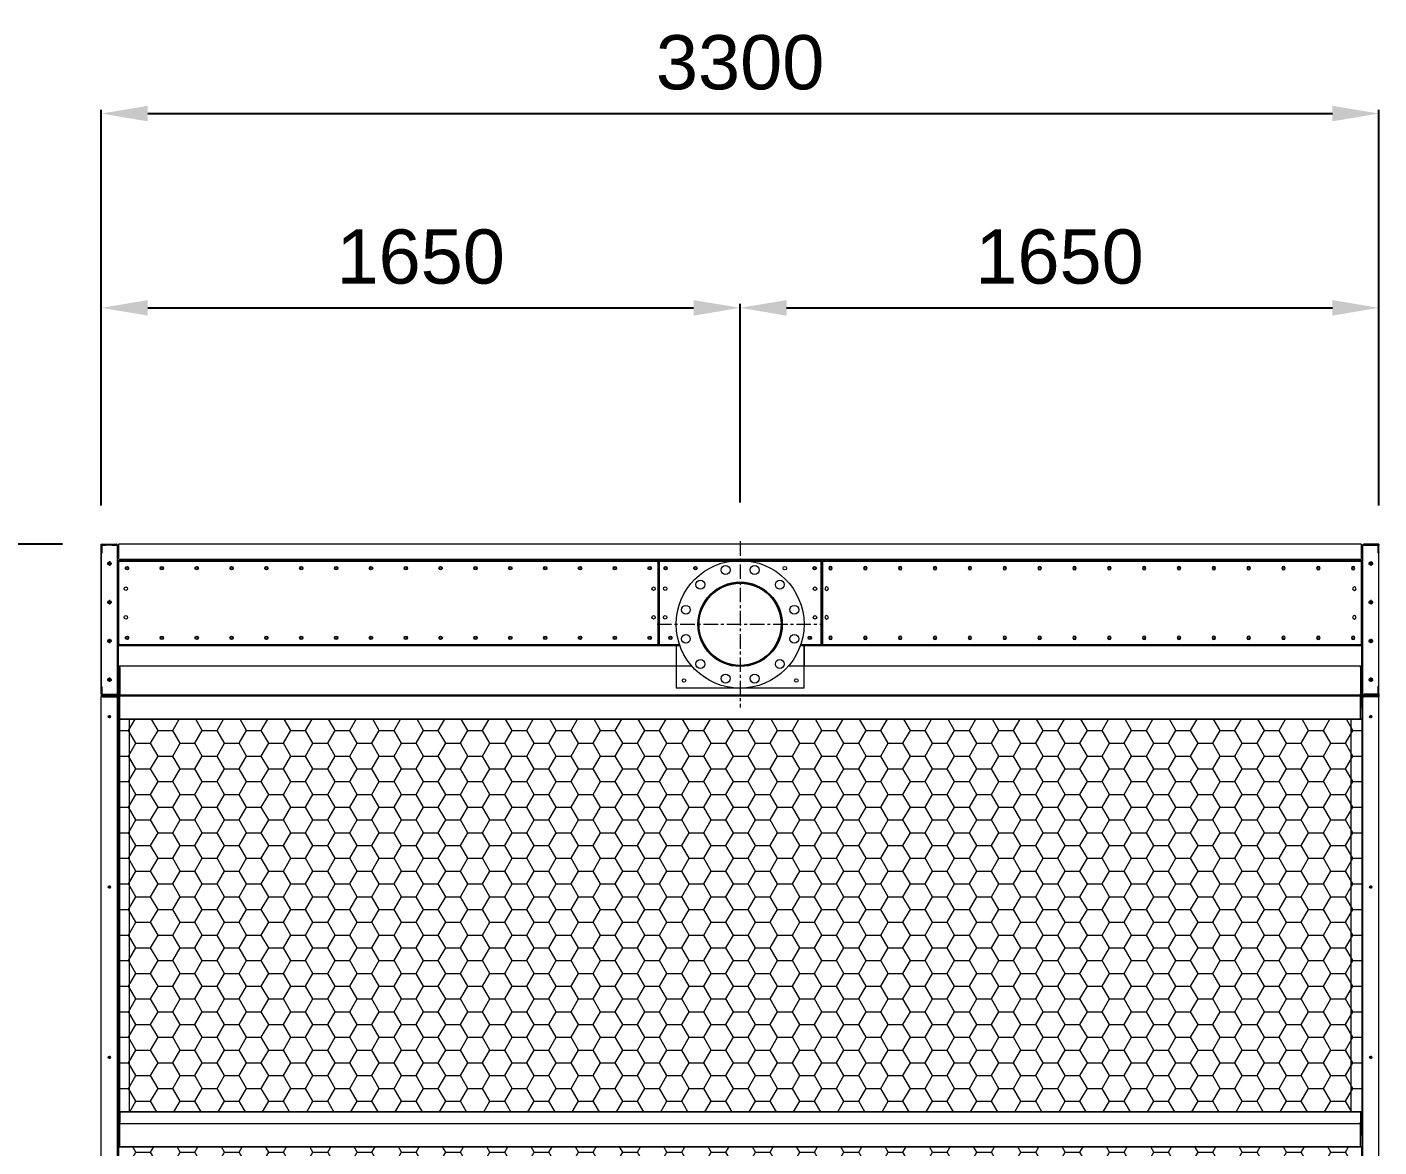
# Model space of a CAD drawing. Header units: millimetres. Extents: x 18793 to 48201, y 11745 to 32540.
# Drawn here: x 21588 to 25080, y 20972 to 23863 of the extents above; entities that cross this region are included whole.
import ezdxf

# ---------------------------------------------------------------- set-up
doc = ezdxf.new("R2010")
doc.units = ezdxf.units.MM
doc.linetypes.add('CENTER', pattern=[2, 1.25, -0.25, 0.25, -0.25])
doc.layers.add('center', color=1, linetype='CENTER')
doc.styles.get("Standard").update_dxf_attribs({"font": 'arial.ttf'})
doc.dimstyles.new('1.40', dxfattribs={"dimscale": 20, "dimtxt": 1.5, "dimasz": 1, "dimexe": 0.5, "dimexo": 0.5, "dimgap": 0.5, "dimtad": 1, "dimdec": 0, "dimzin": 0, "dimdsep": 46, "dimtxsty": 'Standard', "dimcen": 0, "dimclrd": 2, "dimclre": 2, "dimclrt": 3, "dimadec": 0, "dimazin": 0, "dimtfac": 1, "dimtdec": 0, "dimtmove": 0, "dimatfit": 0, "dimfxl": 1, "dimtolj": 1, "dimtzin": 0, "dimlwd": -1, "dimlwe": -1, "dimarcsym": 0})
pattern_1 = [(0, (-360292.654, -66579.468), (57.15, 32.9955677), [38.1, -76.2]), (120, (-360292.654, -66579.468), (-57.15, 32.995568), [38.1, -76.2]), (60, (-360292.654, -66579.468), (1e-07, 65.9911357), [-76.2, 38.1])]

# ---------------------------------------------------------------- blocks, each defined once
blk = doc.blocks.new('*D128')
at = {"color": 2, "transparency": 16777216}
for p, q in [((21780, 22627.8), (21780, 23147.8)), ((21900, 23137.8), (23310, 23137.8)), ((23430, 22635.3), (23430, 23147.8))]:
    blk.add_line(p, q, dxfattribs=at)
for points in [[(21900, 23157.8), (21900, 23117.8), (21780, 23137.8)], [(23310, 23157.8), (23310, 23117.8), (23430, 23137.8)]]:
    blk.add_solid(points, dxfattribs=at)
at = {"layer": 'Defpoints', "color": 0, "transparency": 16777216}
for p in [(23430, 23137.8), (21780, 22527.8), (23430, 22535.3)]:
    blk.add_point(p, dxfattribs=at)
at = {"color": 3, "lineweight": 5, "transparency": 16777216, "insert": (22605, 23269.3), "char_height": 140, "attachment_point": 5}
blk.add_mtext('\\A1;1650', dxfattribs=at)
blk = doc.blocks.new('*D129')
at = {"color": 2, "transparency": 16777216}
for p, q in [((21780, 22627.8), (21780, 23649.3)), ((25080, 22627.8), (25080, 23649.3)), ((21900, 23639.3), (24960, 23639.3))]:
    blk.add_line(p, q, dxfattribs=at)
for points in [[(21900, 23659.3), (21900, 23619.3), (21780, 23639.3)], [(24960, 23659.3), (24960, 23619.3), (25080, 23639.3)]]:
    blk.add_solid(points, dxfattribs=at)
at = {"layer": 'Defpoints', "color": 0, "transparency": 16777216}
for p in [(25080, 23639.3), (21780, 22527.8), (25080, 22527.8)]:
    blk.add_point(p, dxfattribs=at)
at = {"color": 3, "lineweight": 5, "transparency": 16777216, "insert": (23430, 23770.8), "char_height": 140, "attachment_point": 5}
blk.add_mtext('\\A1;3300', dxfattribs=at)
blk = doc.blocks.new('*D132')
at = {"color": 2, "transparency": 16777216}
for p, q in [((23430, 22635.3), (23430, 23147.8)), ((23550, 23137.8), (24960, 23137.8)), ((25080, 22627.8), (25080, 23147.8))]:
    blk.add_line(p, q, dxfattribs=at)
for points in [[(23550, 23157.8), (23550, 23117.8), (23430, 23137.8)], [(24960, 23157.8), (24960, 23117.8), (25080, 23137.8)]]:
    blk.add_solid(points, dxfattribs=at)
at = {"layer": 'Defpoints', "color": 0, "transparency": 16777216}
for p in [(25080, 23137.8), (23430, 22535.3), (25080, 22527.8)]:
    blk.add_point(p, dxfattribs=at)
at = {"color": 3, "lineweight": 5, "transparency": 16777216, "insert": (24255, 23269.3), "char_height": 140, "attachment_point": 5}
blk.add_mtext('\\A1;1650', dxfattribs=at)
blk = doc.blocks.new('*D134')
at = {"color": 2, "transparency": 16777216}
for p, q in [((21680, 22527.8), (20890.9, 22527.8)), ((20900.9, 22407.8), (20900.9, 19447.8)), ((21680, 19327.8), (20890.9, 19327.8))]:
    blk.add_line(p, q, dxfattribs=at)
for points in [[(20880.9, 22407.8), (20920.9, 22407.8), (20900.9, 22527.8)], [(20880.9, 19447.8), (20920.9, 19447.8), (20900.9, 19327.8)]]:
    blk.add_solid(points, dxfattribs=at)
at = {"layer": 'Defpoints', "color": 0, "transparency": 16777216}
for p in [(21780, 22527.8), (20900.9, 19327.8), (21780, 19327.8)]:
    blk.add_point(p, dxfattribs=at)
at = {"color": 3, "lineweight": 5, "transparency": 16777216, "insert": (20769.4, 20927.8), "char_height": 140, "attachment_point": 5, "rotation": 90}
blk.add_mtext('\\A1;3200', dxfattribs=at)
blk = doc.blocks.new('A$C35F72EF5')
at = {"color": 7, "lineweight": 15}
for p, q in [((0, 3.5), (0, 216.5)), ((2, 216.5), (0, 216.5)), ((3.5, 216.5), (2, 216.5)), ((2, 3.5), (2, 216.5)), ((3.5, 220), (1392.5, 220)), ((3.5, 220), (3.5, 218)), ((3.5, 216.5), (3.5, 218)), ((3.5, 218), (1392.5, 218)), ((1392.5, 218), (1392.5, 220)), ((1392.5, 216.5), (1392.5, 218)), ((1392.5, 216.5), (1394, 216.5)), ((1394, 216.5), (1394, 3.5)), ((1396, 216.5), (1394, 216.5)), ((1396, 216.5), (1396, 3.5)), ((0, 3.5), (2, 3.5)), ((3.5, 3.5), (2, 3.5)), ((3.5, 3.5), (3.5, 2)), ((1392.5, 2), (3.5, 2)), ((3.5, 2), (3.5, 0)), ((1392.5, 3.5), (1394, 3.5)), ((1392.5, 3.5), (1392.5, 2)), ((1392.5, 0), (1392.5, 2)), ((1394, 3.5), (1396, 3.5)), ((1392.5, 0), (3.5, 0))]:
    blk.add_line(p, q, dxfattribs=at)
for centre in [(23, 200), (113, 200), (203, 200), (293, 200), (383, 200), (473, 200), (563, 200), (653, 200), (743, 200), (743, 200), (833, 200), (923, 200), (1013, 200), (1103, 200), (1193, 200), (1283, 200), (1373, 200), (20, 147), (1383, 147), (20, 73), (1383, 73), (23, 20), (113, 20), (203, 20), (293, 20), (383, 20), (473, 20), (563, 20), (653, 20), (743, 20), (743, 20), (833, 20), (923, 20), (1013, 20), (1103, 20), (1193, 20), (1283, 20), (1373, 20)]:
    blk.add_circle(centre, 4.5, dxfattribs=at)
blk = doc.blocks.new('A$C4CFF21FF')
at = {"color": 7, "lineweight": 13}
for centre, radius in [((165, 165), 165), ((127.5, 305.1), 11.5), ((202.5, 305.1), 11.5), ((62.5, 267.5), 11.5), ((165, 165), 108), ((165, 165), 108), ((165, 165), 106), ((267.5, 267.5), 11.5), ((24.9, 202.5), 11.5), ((305.1, 202.5), 11.5), ((24.9, 127.5), 11.5), ((305.1, 127.5), 11.5), ((62.5, 62.5), 11.5), ((267.5, 62.5), 11.5), ((127.5, 24.9), 11.5), ((202.5, 24.9), 11.5)]:
    blk.add_circle(centre, radius, dxfattribs=at)
blk = doc.blocks.new('3')
at = {"lineweight": 20}
h = blk.add_hatch(dxfattribs=at)
h.set_pattern_fill('HONEY', scale=12)
h.set_pattern_definition(pattern_1)
h.paths.add_polyline_path([(25036.4, 21062), (25036.4, 22075.8), (21827.5, 22075.8), (21827.5, 21062)])
h = blk.add_hatch(dxfattribs=at)
h.set_pattern_fill('HONEY', scale=12)
h.set_pattern_definition(pattern_1)
h.paths.add_polyline_path([(25036.4, 19858), (25034.5, 20971.6), (21825.6, 20971.6), (21827.5, 19858)])
at = {"color": 7, "lineweight": 20, "ltscale": 0.280701}
for p, q in [((21780, 22507.8), (21780, 22527.8)), ((21780, 22527.8), (21783.4, 22527.8)), ((21780, 22527.8), (21780, 22526.2)), ((21780, 22526.2), (21780.5, 22526.2)), ((21780, 22524.7), (21780, 22524.7)), ((21782, 22505.8), (21782, 22524.9)), ((21818.6, 22524.9), (21782, 22524.9)), ((21782.1, 22524.9), (21792, 22524.9)), ((21783.4, 22527.8), (21818.6, 22527.8)), ((21821, 22525.8), (21783.4, 22525.8)), ((21792, 22524.9), (21792, 22525.8)), ((21792, 22525.8), (21792, 22525.8)), ((21801, 22524.9), (21801, 22525)), ((21810, 22524.9), (21810, 22525.8)), ((21810, 22525.8), (21810, 22525.8)), ((21810, 22524.9), (21818.6, 22524.9)), ((21818.6, 22527.8), (21818.9, 22527.8)), ((21818.6, 22524.9), (21818.6, 22525.8)), ((21818.9, 22527.8), (21818.9, 22527.8)), ((21821.3, 22526.5), (21820.5, 22525.8)), ((21822, 22524.7), (21822, 22524.5)), ((21822, 22524.7), (21822, 22524.7)), ((21822, 22141.2), (21822, 22524.4)), ((21823.5, 22524.4), (21825.2, 22524.4)), ((21823.5, 22524.4), (21823.5, 22489.8)), ((21824.5, 22526.8), (21825.2, 22526.1)), ((21825.2, 22491.2), (21825.2, 22527.1)), ((25033.1, 22527.8), (21826.9, 22527.8)), ((21826.9, 22527.8), (21826.9, 22527.8)), ((25033.1, 22527.8), (25033.2, 22527.8)), ((25034.8, 22491.2), (25034.8, 22527.1)), ((25035.5, 22526.8), (25034.8, 22526.1)), ((25034.8, 22524.4), (25036.5, 22524.4)), ((25036.5, 22489.8), (25036.5, 22524.4)), ((25038, 22524.7), (25038, 22524.4)), ((25038, 22524.7), (25038, 22524.7)), ((25038, 22141.2), (25038, 22524.4)), ((25038, 22524.4), (25038, 22524.4)), ((25038.7, 22526.5), (25039.6, 22525.8)), ((25039, 22525.8), (25041.4, 22525.8)), ((25076.6, 22527.8), (25041.1, 22527.8)), ((25041.1, 22527.8), (25041.1, 22527.8)), ((25041.4, 22525.8), (25076.6, 22525.8)), ((25041.4, 22524.9), (25041.4, 22525.8)), ((25041.4, 22524.9), (25078, 22524.9)), ((25050, 22524.9), (25041.4, 22524.9)), ((25050, 22524.9), (25050, 22525.8)), ((25050, 22525.8), (25050, 22525.8)), ((25059, 22524.9), (25059, 22525)), ((25068, 22524.9), (25068, 22525.8)), ((25068, 22525.8), (25068, 22525.8)), ((25077.9, 22524.9), (25068, 22524.9)), ((25080, 22527.8), (25076.6, 22527.8)), ((25078, 22505.8), (25078, 22524.9)), ((25080, 22526.2), (25079.5, 22526.2)), ((25080, 22527.8), (25080, 22526.2)), ((25080, 22527.8), (25080, 22524.5)), ((25080, 22524.7), (25080, 22524.7)), ((25080, 22507.8), (25080, 22524.4)), ((21780, 22507.8), (21782, 22507.8)), ((21780, 22507.8), (21780, 22505.8)), ((21780, 22159.8), (21780, 22505.8)), ((21780, 22505.8), (21783.4, 22505.8)), ((21780, 22505.8), (21780, 22410.1)), ((25034.8, 22487.8), (21825.2, 22487.8)), ((25076.6, 22505.8), (25080, 22505.8)), ((25080, 22507.8), (25078, 22507.8)), ((25080, 22507.8), (25080, 22505.8)), ((25080, 22159.8), (25080, 22505.8)), ((21795.2, 22477.8), (21806.9, 22477.8)), ((21801, 22483.7), (21801, 22472)), ((25053.2, 22477.8), (25064.9, 22477.8)), ((25059, 22483.7), (25059, 22472)), ((21780, 22410.1), (21780, 22390.3)), ((21780, 22390.4), (21780, 22159.8)), ((21801, 22383.7), (21801, 22372)), ((25059, 22383.7), (25059, 22372)), ((21795.2, 22377.8), (21806.9, 22377.8)), ((25053.2, 22377.8), (25064.9, 22377.8)), ((21795.2, 22277.8), (21806.9, 22277.8)), ((21801, 22283.7), (21801, 22272)), ((25038, 22212.3), (25038, 22279.1)), ((25053.2, 22277.8), (25064.9, 22277.8)), ((25059, 22283.7), (25059, 22272)), ((21823.6, 22265.8), (21823.6, 22212.5)), ((21823.9, 22135.6), (21823.9, 22265.8)), ((23595, 22265.8), (23595, 22212.8)), ((25035.9, 22210.1), (25035.9, 22265.8)), ((25036.4, 22212.5), (25036.4, 22265.8)), ((21822, 22212.3), (21822.3, 22212.8)), ((21822.3, 22202.8), (21822.3, 22212.8)), ((21823, 22211.3), (21822.3, 22212.8)), ((21823, 22211.3), (21823.8, 22212.8)), ((21823, 22211.3), (21823, 22204.7)), ((21823.8, 22202.8), (21823.8, 22212.8)), ((21823.9, 22212.5), (21823.8, 22212.8)), ((21824, 22209.4), (21824, 22141.3)), ((21826, 22209.4), (21826, 22141.3)), ((21827.5, 22212.8), (21827.4, 22212.8)), ((21827.5, 22210.8), (21827.4, 22210.8)), ((23305.3, 22212.8), (21827.5, 22212.8)), ((21827.5, 22209.4), (21827.5, 22212.8)), ((21827.5, 22209.4), (21827.5, 22141.3)), ((25032.5, 22212.8), (23554.8, 22212.8)), ((25032.5, 22212.8), (25032.6, 22212.8)), ((25032.5, 22209.4), (25032.5, 22212.8)), ((25032.5, 22210.8), (25032.6, 22210.8)), ((25032.5, 22209.4), (25032.5, 22141.3)), ((25034, 22209.4), (25034, 22141.3)), ((25035.9, 22212.2), (25036.2, 22212.8)), ((25036, 22209.4), (25036, 22141.2)), ((25036.2, 22202.8), (25036.2, 22212.8)), ((25037, 22211.3), (25036.2, 22212.8)), ((25037, 22211.3), (25037.7, 22212.8)), ((25037, 22211.3), (25037, 22204.3)), ((25037.7, 22202.8), (25037.7, 22212.8)), ((25038, 22212.3), (25037.7, 22212.8)), ((21795.2, 22177.8), (21806.9, 22177.8)), ((21801, 22183.7), (21801, 22172)), ((21822, 22203.3), (21822.3, 22202.8)), ((21823, 22204.3), (21822.3, 22202.8)), ((21823, 22204.7), (21823, 22204.3)), ((21823, 22204.3), (21823.8, 22202.8)), ((21823.6, 22203.2), (21823.6, 22166.5)), ((21823.9, 22203.1), (21823.8, 22202.8)), ((25036, 22203.3), (25036.2, 22202.8)), ((25037, 22204.3), (25036.2, 22202.8)), ((25036.4, 22166.5), (25036.4, 22203.2)), ((25037, 22204.3), (25037.7, 22202.8)), ((25038, 22203.3), (25037.7, 22202.8)), ((25038, 22166.3), (25038, 22203.3)), ((25053.2, 22177.8), (25064.9, 22177.8)), ((25059, 22183.7), (25059, 22172)), ((21780, 22159.8), (21783.4, 22159.8)), ((21780, 22141.2), (21780, 22159.8)), ((21780, 22157.8), (21782, 22157.8)), ((21780, 22141.2), (21780, 22133.3)), ((21782, 22159.8), (21783.4, 22159.8)), ((21782, 22140.7), (21782, 22159.8)), ((21782, 22140.7), (21818.6, 22140.7)), ((21821, 22139.8), (21783.4, 22139.8)), ((21818.6, 22140.7), (21818.6, 22139.8)), ((21821.3, 22139.2), (21820.5, 22139.8)), ((21822, 22166.3), (21822.3, 22166.8)), ((21822, 22157.3), (21822.3, 22156.8)), ((21822, 22141.1), (21822, 22133.1)), ((21822.3, 22166.8), (21822.3, 22166.2)), ((21823, 22165.3), (21822.3, 22166.8)), ((21822.3, 22166.2), (21822.3, 22156.8)), ((21823, 22158.3), (21822.3, 22156.8)), ((21823, 22165.3), (21823.8, 22166.8)), ((21823, 22158.3), (21823, 22165.3)), ((21823, 22158.3), (21823.8, 22156.8)), ((21823.6, 22157.2), (21823.6, 19707.8)), ((21823.8, 22166.8), (21823.8, 22166.2)), ((21823.9, 22166.5), (21823.8, 22166.8)), ((21823.8, 22166.2), (21823.8, 22156.8)), ((21823.9, 22157.1), (21823.8, 22156.8)), ((21824, 22141.3), (21824, 22141.2)), ((21826, 22141.2), (21824, 22141.2)), ((21826, 22141.3), (21826, 22141.2)), ((21827.4, 22139.8), (21827.5, 22139.8)), ((21827.5, 22137.8), (21827.5, 22141.3)), ((25032.5, 22137.8), (25032.5, 22141.3)), ((25032.5, 22139.8), (25032.6, 22139.8)), ((25034, 22141.3), (25034, 22141.2)), ((25034, 22141.2), (25036, 22141.2)), ((25035.9, 22133), (25035.9, 22140.5)), ((25036, 22166.4), (25036.2, 22166.8)), ((25036, 22157.3), (25036.2, 22156.8)), ((25036.2, 22166.8), (25036.2, 22166.2)), ((25037, 22165.3), (25036.2, 22166.8)), ((25036.2, 22166.2), (25036.2, 22156.8)), ((25037, 22158.3), (25036.2, 22156.8)), ((25036.4, 19590.5), (25036.4, 22157.2)), ((25037, 22165.3), (25037.7, 22166.8)), ((25037, 22158.3), (25037, 22165.3)), ((25037, 22158.3), (25037.7, 22156.8)), ((25037.7, 22166.8), (25037.7, 22166.2)), ((25038, 22166.3), (25037.7, 22166.8)), ((25037.7, 22166.2), (25037.7, 22156.8)), ((25038, 22157.3), (25037.7, 22156.8)), ((25038, 19590.3), (25038, 22157.3)), ((25038.7, 22139.2), (25039.6, 22139.8)), ((25039, 22139.8), (25041.4, 22139.8)), ((25039, 22135.2), (25039, 22138.8)), ((25078, 22140.7), (25041.4, 22140.7)), ((25041.4, 22140.7), (25041.4, 22139.8)), ((25041.4, 22139.8), (25076.6, 22139.8)), ((25080, 22159.8), (25076.6, 22159.8)), ((25078, 22140.7), (25078, 22159.8)), ((25080, 22157.8), (25078, 22157.8)), ((25080, 22141.2), (25080, 22159.8)), ((25080, 22141.2), (25080, 22133.3)), ((21780, 19832.3), (21780, 22133.3)), ((21782.8, 22133.3), (21780, 22133.3)), ((21781.6, 22135.8), (21820.4, 22135.8)), ((21781.6, 22135.8), (21781.6, 22134.2)), ((21781.6, 22134.2), (21820.4, 22134.2)), ((21782.8, 22133.3), (21819.2, 22133.3)), ((21783.4, 22137.8), (21818.6, 22137.8)), ((21819.2, 22133), (21819.2, 22134.2)), ((21819.2, 22133), (21822, 22133)), ((21820.4, 22135.8), (21820.4, 22134.2)), ((21822, 19832.6), (21822, 22133)), ((21823.9, 22132.6), (21823.9, 22135.6)), ((21823.9, 22132.6), (21823.9, 22105)), ((21827.5, 22105), (21823.9, 22105)), ((21823.9, 22105), (21823.9, 22104.8)), ((21827.5, 22104.8), (21823.9, 22104.8)), ((21824, 22132.3), (21824, 22105.8)), ((21826, 22105.8), (21824, 22105.8)), ((21826, 22132.3), (21826, 22105.8)), ((21827.4, 22137.8), (21827.5, 22137.8)), ((25032.5, 22137.8), (21827.5, 22137.8)), ((21827.5, 22135.8), (25032.5, 22135.8)), ((21827.5, 22075.6), (21827.5, 22135.8)), ((25032.5, 22137.8), (25032.6, 22137.8)), ((25032.5, 22075.6), (25032.5, 22135.8)), ((25035.9, 22105), (25032.5, 22105)), ((25035.9, 22104.8), (25032.5, 22104.8)), ((25034, 22105.8), (25034, 22132.3)), ((25036, 22105.8), (25034, 22105.8)), ((25035.9, 22105.8), (25035.9, 22104.8)), ((25036, 22105.8), (25036, 22132.3)), ((25040.8, 22133), (25038, 22133)), ((25078.4, 22135.8), (25039.6, 22135.8)), ((25039.6, 22135.8), (25039.6, 22134.2)), ((25078.4, 22134.2), (25039.6, 22134.2)), ((25040.8, 22133), (25040.8, 22134.2)), ((25077.2, 22133.3), (25040.8, 22133.3)), ((25076.6, 22137.8), (25041.4, 22137.8)), ((25077.2, 22133.3), (25080, 22133.3)), ((25078.4, 22135.8), (25078.4, 22134.2)), ((25080, 19832.3), (25080, 22133.3)), ((21797.1, 22082.8), (21804.9, 22082.8)), ((21801, 22086.7), (21801, 22078.9)), ((25032.5, 22076), (21827.5, 22076)), ((25032.5, 22075.8), (21827.5, 22075.8)), ((25032.5, 22075.6), (21827.5, 22075.6)), ((21852, 22075.6), (21852, 21062)), ((25008, 21062), (25008, 22075.6)), ((25055.1, 22082.8), (25062.9, 22082.8)), ((25059, 22086.7), (25059, 22078.9)), ((21797.1, 21642.8), (21804.9, 21642.8)), ((21801, 21646.7), (21801, 21638.9)), ((25055.1, 21642.8), (25062.9, 21642.8)), ((25059, 21646.7), (25059, 21638.9)), ((21797.1, 21202.8), (21804.9, 21202.8)), ((21801, 21206.7), (21801, 21198.9)), ((25055.1, 21202.8), (25062.9, 21202.8)), ((25059, 21206.7), (25059, 21198.9)), ((21824, 21035.3), (21824, 21061.8)), ((21824, 21061.8), (21826, 21061.8)), ((21826, 21035.3), (21826, 21061.8)), ((21827.5, 21062), (21827.5, 21035.6)), ((21827.5, 21062), (25032.5, 21062)), ((25032.5, 21062), (25032.5, 21035.6)), ((25034, 21061.8), (25034, 21035.3)), ((25036, 21061.8), (25034, 21061.8)), ((25036, 21061.8), (25036, 21035.3)), ((21824, 21028.3), (21824, 21001.8)), ((21826, 21028.3), (21826, 21001.8)), ((21827.5, 20971.6), (21827.5, 21035.6)), ((21827.5, 21031.8), (25032.5, 21031.8)), ((25032.5, 20971.6), (25032.5, 21035.6)), ((25034, 21001.8), (25034, 21028.3)), ((25036, 21001.8), (25036, 21028.3)), ((21826, 21001.8), (21824, 21001.8)), ((25036, 21001.8), (25034, 21001.8)), ((25032.5, 20972), (21827.5, 20972)), ((25032.5, 20971.8), (21827.5, 20971.8)), ((25032.5, 20971.6), (21827.5, 20971.6))]:
    blk.add_line(p, q, dxfattribs=at)
at = {"color": 7, "lineweight": 20}
for p, q in [((25036.5, 22485.8), (21823.5, 22485.8)), ((21823.5, 22265.8), (21823.5, 22485.8)), ((21823.5, 22483.8), (25036.5, 22483.8)), ((21823.5, 22269.3), (21823.5, 22482.3)), ((21827, 22483.8), (23216, 22483.8)), ((23221.5, 22485.8), (23638.5, 22485.8)), ((23221.5, 22265.8), (23221.5, 22485.8)), ((23638.5, 22485.8), (23638.5, 22265.8)), ((25036.5, 22265.8), (25036.5, 22485.8)), ((23273.8, 22267.8), (21823.5, 22267.8)), ((21823.5, 22265.8), (23274.5, 22265.8)), ((23216, 22267.8), (21827, 22267.8)), ((23216, 22265.8), (21827, 22265.8)), ((23265, 22265.8), (23221.5, 22265.8)), ((23265, 22265.8), (23265, 22155.8)), ((23585.6, 22265.8), (25036.5, 22265.8)), ((25036.5, 22267.8), (23586.3, 22267.8)), ((23595, 22155.8), (23595, 22265.8)), ((23638.5, 22265.8), (23595, 22265.8)), ((23595, 22155.8), (23265, 22155.8))]:
    blk.add_line(p, q, dxfattribs=at)
at = {"color": 0, "lineweight": 20}
for points in [[(21827.5, 22075.8), (25036.4, 22075.8), (25036.4, 21062), (21827.5, 21062)], [(21825.6, 20971.6), (25034.5, 20971.6), (25036.4, 19858), (21827.5, 19858)]]:
    blk.add_lwpolyline(points, close=True, dxfattribs=at)
at = {"color": 7, "lineweight": 20, "ltscale": 0.280701}
for centre, radius in [((21801, 22477.8), 4.5), ((21801, 22477.8), 3), ((23430, 22320.8), 165), ((25059, 22477.8), 4.5), ((25059, 22477.8), 3), ((23430, 22320.8), 109), ((23430, 22320.8), 108), ((23430, 22320.8), 106), ((21801, 22377.8), 4.5), ((25059, 22377.8), 4.5), ((21801, 22377.8), 3), ((25059, 22377.8), 3), ((21801, 22277.8), 4.5), ((21801, 22277.8), 3), ((25059, 22277.8), 4.5), ((25059, 22277.8), 3), ((21801, 22177.8), 4.5), ((21801, 22177.8), 3), ((25059, 22177.8), 4.5), ((25059, 22177.8), 3), ((21801, 22082.8), 3), ((25059, 22082.8), 3), ((21801, 21642.8), 3), ((25059, 21642.8), 3), ((21801, 21202.8), 3), ((25059, 21202.8), 3)]:
    blk.add_circle(centre, radius, dxfattribs=at)
at = {"color": 7, "lineweight": 20}
for centre, radius in [((21846.5, 22465.8), 3), ((21936.5, 22465.8), 3), ((22026.5, 22465.8), 3), ((22116.5, 22465.8), 3), ((22206.5, 22465.8), 3), ((22296.5, 22465.8), 3), ((22386.5, 22465.8), 3), ((22476.5, 22465.8), 3), ((22566.5, 22465.8), 4.5), ((22566.5, 22465.8), 3), ((22656.5, 22465.8), 3), ((22746.5, 22465.8), 3), ((22836.5, 22465.8), 3), ((22926.5, 22465.8), 3), ((23016.5, 22465.8), 3), ((23106.5, 22465.8), 3), ((23196.5, 22465.8), 3), ((23237.5, 22465.8), 4.5), ((23237.5, 22465.8), 3), ((23314.5, 22465.8), 4.5), ((23314.5, 22465.8), 3), ((23545.5, 22465.8), 4.5), ((23622.5, 22465.8), 4.5), ((23622.5, 22465.8), 3), ((23663.5, 22465.8), 3), ((23753.5, 22465.8), 3), ((23843.5, 22465.8), 3), ((23933.5, 22465.8), 3), ((24023.5, 22465.8), 3), ((24113.5, 22465.8), 3), ((24203.5, 22465.8), 3), ((24293.5, 22465.8), 3), ((24383.5, 22465.8), 3), ((24473.5, 22465.8), 3), ((24563.5, 22465.8), 3), ((24653.5, 22465.8), 3), ((24743.5, 22465.8), 3), ((24833.5, 22465.8), 3), ((24923.5, 22465.8), 3), ((25013.5, 22465.8), 3), ((23236.5, 22412.8), 4.5), ((23430, 22320.8), 108), ((23623.5, 22412.8), 4.5), ((23236.5, 22338.8), 4.5), ((23623.5, 22338.8), 4.5), ((21846.5, 22285.8), 3), ((21936.5, 22285.8), 3), ((22026.5, 22285.8), 3), ((22116.5, 22285.8), 3), ((22206.5, 22285.8), 3), ((22296.5, 22285.8), 3), ((22386.5, 22285.8), 3), ((22476.5, 22285.8), 3), ((22566.5, 22285.8), 3), ((22656.5, 22285.8), 3), ((22746.5, 22285.8), 3), ((22836.5, 22285.8), 3), ((22926.5, 22285.8), 3), ((23016.5, 22285.8), 3), ((23106.5, 22285.8), 3), ((23196.5, 22285.8), 3), ((23250, 22285.8), 4.5), ((23250, 22285.8), 3), ((23610, 22285.8), 4.5), ((23610, 22285.8), 3), ((23663.5, 22285.8), 3), ((23753.5, 22285.8), 3), ((23843.5, 22285.8), 3), ((23933.5, 22285.8), 3), ((24023.5, 22285.8), 3), ((24113.5, 22285.8), 3), ((24203.5, 22285.8), 3), ((24293.5, 22285.8), 3), ((24383.5, 22285.8), 3), ((24473.5, 22285.8), 3), ((24563.5, 22285.8), 3), ((24653.5, 22285.8), 3), ((24743.5, 22285.8), 3), ((24833.5, 22285.8), 3), ((24923.5, 22285.8), 3), ((25013.5, 22285.8), 3), ((23285, 22175.8), 4.5), ((23575, 22175.8), 4.5)]:
    blk.add_circle(centre, radius, dxfattribs=at)
at = {"color": 7, "lineweight": 20, "ltscale": 0.280701}
for centre, radius, start, end in [((21783.4, 22524.4), 3.4, 90, 180), ((21783.4, 22524.4), 1.4, 90, 159.0752), ((21818.6, 22524.4), 3.4, 360, 90), ((21818.9, 22524.7), 3.1, 0, 90), ((21826.9, 22524.4), 3.4, 90, 180), ((21827.1, 22524.7), 3.1, 90, 90.8372), ((25032.9, 22524.7), 3.1, 89.174, 90), ((25033.1, 22524.4), 3.4, 0, 90), ((25041.4, 22524.4), 3.4, 90, 180), ((25041.1, 22524.7), 3.1, 90, 180), ((25076.6, 22524.4), 3.4, 0, 90), ((25076.6, 22524.4), 1.4, 20.9248, 90), ((21801, 22482.8), 3, 236.4427, 303.5573), ((25059, 22482.8), 3, 236.4427, 303.5573), ((21827.4, 22209.4), 3.4, 90, 180), ((21827.4, 22209.4), 1.4, 90, 180), ((25032.6, 22209.4), 3.4, 0, 90), ((25032.6, 22209.4), 1.4, 0, 90), ((21783.4, 22141.2), 3.4, 180, 270), ((21783.4, 22141.2), 1.4, 200.9249, 270), ((21818.6, 22141.2), 3.4, 270, 0), ((21827.4, 22141.2), 3.4, 180, 270), ((21827.4, 22141.2), 1.4, 180, 270), ((25032.6, 22141.2), 1.4, 270, 0), ((25032.6, 22141.2), 3.4, 270, 0), ((25041.4, 22141.2), 3.4, 180, 270), ((25076.6, 22141.2), 3.4, 270, 0), ((25076.6, 22141.2), 1.4, 270, 339.0751), ((21782.8, 22133), 2.8, 115.3766, 173.8494), ((21782.8, 22133), 1.2, 90, 165.5225), ((21819.2, 22133), 1.2, 0, 90), ((21819.2, 22133), 2.8, 0, 64.623), ((21827.5, 22132.3), 3.5, 90, 180), ((21827.5, 22132.3), 1.5, 90, 180), ((25032.5, 22132.3), 3.5, 0, 90), ((25032.5, 22132.3), 1.5, 0, 90), ((25040.8, 22133), 2.8, 115.3769, 180), ((25040.8, 22133), 1.2, 90, 180), ((25077.2, 22133), 1.2, 14.4775, 90), ((25077.2, 22133), 2.8, 6.1506, 64.6227), ((21801, 22085.8), 4.5, 228.594, 311.4144), ((21801, 22079.8), 3, 43.4325, 136.5675), ((25059, 22085.8), 4.5, 228.5904, 311.4465), ((25059, 22079.8), 3, 43.4325, 136.5675), ((21783.1, 21148.7), 3.1, 179.8097, 180), ((21827.5, 21035.3), 3.5, 180, 270), ((21827.5, 21028.3), 3.5, 90, 180), ((21827.5, 21035.3), 1.5, 180, 270), ((21827.5, 21028.3), 1.5, 90, 180), ((25032.5, 21035.3), 1.5, 270, 0), ((25032.5, 21035.3), 3.5, 270, 0), ((25032.5, 21028.3), 3.5, 0, 90), ((25032.5, 21028.3), 1.5, 0, 90)]:
    blk.add_arc(centre, radius, start, end, dxfattribs=at)
for points, knots in [([(21801, 22525), (21800.4, 22525.2), (21799.8, 22525.4), (21799.3, 22525.5), (21798, 22525.7), (21796.8, 22525.8), (21796.2, 22525.8), (21795, 22525.7), (21793.7, 22525.5), (21793.2, 22525.4), (21792.6, 22525.2), (21792, 22525)], [0, 0, 0, 0, 0, 0, 4.592193, 4.592193, 4.592193, 10.412639, 10.412639, 10.412639, 14.943258, 14.943258, 14.943258, 14.943258, 14.943258, 14.943258]), ([(21805.3, 22525.8), (21804.7, 22525.8), (21804, 22525.7), (21803.4, 22525.6), (21802.5, 22525.4), (21801.6, 22525.2), (21801.4, 22525.1), (21801.2, 22525.1), (21801, 22525)], [0, 0, 0, 0, 0, 0, 5.621704, 5.621704, 5.621704, 7.172461, 7.172461, 7.172461, 7.172461, 7.172461, 7.172461]), ([(21805.3, 22525.8), (21805.8, 22525.8), (21806.3, 22525.8), (21806.9, 22525.7), (21807.8, 22525.6), (21808.7, 22525.4), (21809.1, 22525.3), (21809.6, 22525.1), (21810, 22525)], [0, 0, 0, 0, 0, 0, 4.374667, 4.374667, 4.374667, 7.771894, 7.771894, 7.771894, 7.771894, 7.771894, 7.771894]), ([(21821, 22525.8), (21821.4, 22525.6), (21821.6, 22525.3), (21821.8, 22525.1), (21822, 22524.8), (21822, 22524.5), (21822, 22524.5), (21822, 22524.4), (21822, 22524.4)], [0, 0, 0, 0, 0, 0, 4.644554, 4.644554, 4.644554, 5.125492, 5.125492, 5.125492, 5.125492, 5.125492, 5.125492]), ([(25039, 22525.8), (25038.7, 22525.6), (25038.4, 22525.3), (25038.2, 22525.1), (25038.1, 22524.8), (25038, 22524.5), (25038, 22524.5), (25038, 22524.4), (25038, 22524.4)], [0, 0, 0, 0, 0, 0, 4.644554, 4.644554, 4.644554, 5.125492, 5.125492, 5.125492, 5.125492, 5.125492, 5.125492]), ([(25059, 22525), (25058.4, 22525.2), (25057.8, 22525.4), (25057.3, 22525.5), (25056, 22525.7), (25054.8, 22525.8), (25054.2, 22525.8), (25053, 22525.7), (25051.7, 22525.5), (25051.2, 22525.4), (25050.6, 22525.2), (25050, 22525)], [0, 0, 0, 0, 0, 0, 4.592193, 4.592193, 4.592193, 10.412639, 10.412639, 10.412639, 14.943258, 14.943258, 14.943258, 14.943258, 14.943258, 14.943258]), ([(25063.3, 22525.8), (25062.7, 22525.8), (25062, 22525.7), (25061.4, 22525.6), (25060.5, 22525.4), (25059.6, 22525.2), (25059.4, 22525.1), (25059.2, 22525.1), (25059, 22525)], [0, 0, 0, 0, 0, 0, 5.621704, 5.621704, 5.621704, 7.172461, 7.172461, 7.172461, 7.172461, 7.172461, 7.172461]), ([(25063.3, 22525.8), (25063.8, 22525.8), (25064.3, 22525.8), (25064.9, 22525.7), (25065.8, 22525.6), (25066.7, 22525.4), (25067.1, 22525.3), (25067.6, 22525.1), (25068, 22525)], [0, 0, 0, 0, 0, 0, 4.374667, 4.374667, 4.374667, 7.771894, 7.771894, 7.771894, 7.771894, 7.771894, 7.771894]), ([(21821, 22139.8), (21821.4, 22140.1), (21821.6, 22140.3), (21821.8, 22140.6), (21822, 22140.8), (21822, 22141.1), (21822, 22141.2), (21822, 22141.2), (21822, 22141.2)], [0, 0, 0, 0, 0, 0, 4.644554, 4.644554, 4.644554, 5.125492, 5.125492, 5.125492, 5.125492, 5.125492, 5.125492]), ([(25039, 22139.8), (25038.7, 22140.1), (25038.4, 22140.3), (25038.2, 22140.6), (25038.1, 22140.8), (25038, 22141.1), (25038, 22141.2), (25038, 22141.2), (25038, 22141.2)], [0, 0, 0, 0, 0, 0, 4.644554, 4.644554, 4.644554, 5.125492, 5.125492, 5.125492, 5.125492, 5.125492, 5.125492])]:
    blk.add_open_spline(points, degree=5, knots=knots, dxfattribs=at)
for points in [[(21826.9, 22527.8), (21826.6, 22527.8), (21826.2, 22527.7), (21825.9, 22527.6), (21825.6, 22527.4), (21825.2, 22527.1)], [(25033.1, 22527.8), (25033.5, 22527.8), (25033.8, 22527.7), (25034.2, 22527.6), (25034.5, 22527.4), (25034.8, 22527.1)]]:
    blk.add_open_spline(points, degree=5, dxfattribs=at)
at = {"layer": 'center', "lineweight": 20, "ltscale": 30}
for p, q in [((23430, 22535.3), (23430, 22106.3)), ((23215.5, 22320.8), (23644.5, 22320.8))]:
    blk.add_line(p, q, dxfattribs=at)
at = {"lineweight": 20}
for name, p in [('A$C35F72EF5', (21823.5, 22265.8)), ('A$C4CFF21FF', (23265, 22155.8))]:
    blk.add_blockref(name, p, dxfattribs=at)
at = {"lineweight": 20, "xscale": -1}
blk.add_blockref('A$C35F72EF5', (25036.5, 22265.8), dxfattribs=at)

msp = doc.modelspace()

# ---------------------------------------------------------------- block references
msp.add_blockref('3', (0, 0))

# ---------------------------------------------------------------- dimensions: what is measured, and where the dimension line sits
at = {"lineweight": 5}
for base, p1, p2, picture, middle in [((25080, 23639.3), (21780, 22527.8), (25080, 22527.8), '*D129', (23430, 23770.8)), ((23430, 23137.8), (21780, 22527.8), (23430, 22535.3), '*D128', (22605, 23269.3)), ((25080, 23137.8), (23430, 22535.3), (25080, 22527.8), '*D132', (24255, 23269.3))]:
    dim = msp.add_linear_dim(base=base, p1=p1, p2=p2, dimstyle='1.40', override={"dimtxt": 7, "dimasz": 6, "dimexo": 5, "dimgap": 3}, dxfattribs=at)
    dim.commit()
    dim.dimension.update_dxf_attribs({"geometry": picture, "text_midpoint": middle})
dim = msp.add_linear_dim(base=(20900.9, 19327.8), p1=(21780, 22527.8), p2=(21780, 19327.8), angle=90, dimstyle='1.40', override={"dimtxt": 7, "dimasz": 6, "dimexo": 5, "dimgap": 3}, dxfattribs=at)
dim.commit()
dim.dimension.update_dxf_attribs({"geometry": '*D134', "text_midpoint": (20769.4, 20927.8)})

doc.saveas('drawing.dxf')
